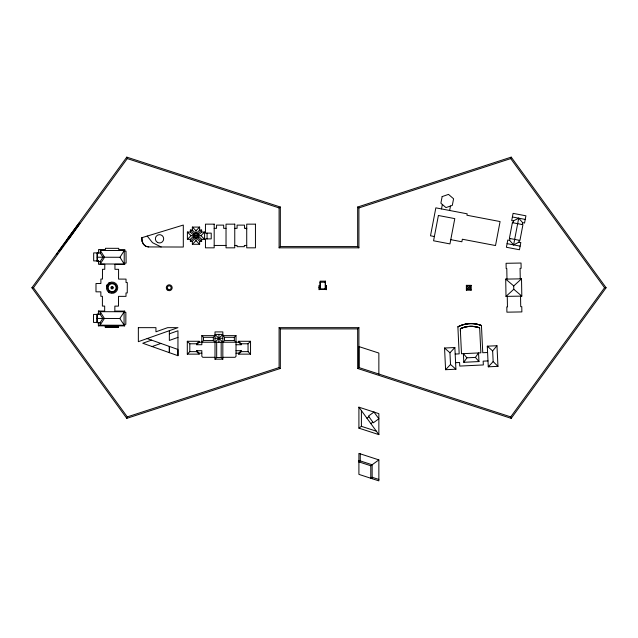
<?xml version="1.0" encoding="UTF-8"?>
<svg xmlns="http://www.w3.org/2000/svg" width="638" height="638" viewBox="0 0 638 638"><rect width="100%" height="100%" fill="white"/><g stroke="black" fill="none" stroke-linecap="round" stroke-linejoin="round"><path stroke-width="0.96" d="M151.541 340.126L142.752 343.236L177.954 355.701L177.954 349.472L147.139 338.563M358.907 428.146L358.907 407.172L378.86 413.655L378.86 434.63L358.907 428.146L361.403 426.336L376.372 431.2M360.255 453.841L360.255 460.915L358.907 461.888L358.907 460.476L372.137 464.775L372.137 478.683M361.403 426.336L361.403 410.601M378.86 459.886L370.79 465.756L370.79 478.245L372.137 477.272L378.86 479.457L378.86 480.869L358.907 474.385L358.907 453.403L378.86 459.886L378.86 479.457M378.86 374.043L378.86 353.061L358.907 346.578L358.907 367.56L357.663 368.469L357.663 328.897L358.907 327.653L358.907 367.56L510.727 416.893L511.205 418.353L606.1 287.746L511.205 157.131L357.663 207.023L357.663 246.587L358.907 247.831L358.907 207.924L357.663 207.023M98.818 322.645L100.11 322.645L97.072 322.645L97.072 314.223L100.134 314.231L102.822 318.45L100.11 322.653L100.11 325.197L98.388 325.819L98.396 322.437L93.515 322.429L93.531 314.422L98.419 314.438L98.427 311.057L104.664 311.073L104.672 306.081L102.391 306.081L102.415 296.311L100.852 296.303L100.86 291.837L95.979 291.821L96.003 283.511L100.884 283.519L100.892 279.053L102.455 279.061L102.479 269.292L104.768 269.292L104.776 264.307L98.539 264.291L98.547 260.91L93.666 260.902L93.682 252.895L98.571 252.911L98.579 249.53L105.437 249.546L105.437 248.302L118.74 248.334L118.74 249.578L124.873 249.594L124.865 251.157L126.005 251.157L126.117 263.103L124.841 263.103L124.833 264.355L114.96 264.331L114.952 269.316L118.588 269.324L118.564 279.093L126.045 279.117L126.037 282.546L127.281 282.546L127.257 292.938L126.013 292.938L126.005 296.367L118.516 296.351L118.501 306.12L114.856 306.112L114.848 311.097L124.721 311.121L124.721 312.365L125.861 312.373L125.83 324.319L124.689 324.319L124.681 325.882L98.388 325.819M100.262 261.436L97.215 261.428L97.215 253.015L100.286 253.015L102.965 257.234L100.262 261.436L100.254 263.98L124.211 264.044L124.243 250.527L100.286 250.471L100.286 253.015M100.134 314.231L100.142 311.687L98.427 311.057M105.246 327.079L118.548 327.079L105.246 327.079L105.254 325.835M118.548 327.111L118.556 325.866M460.397 330.875L460.516 328.61M112.719 287.714C111.164 289.668 111.602 285.736 112.711 287.65M441.496 208.921L442.349 204.463M449.638 210.476L450.492 206.018M509.642 240.374L507.784 240.024L506.405 247.265L519.444 249.753L520.823 242.512L518.957 242.153L513.614 244.888L509.642 240.374L510.001 238.516M513 222.782L513.359 220.923L518.71 218.188L522.674 222.702L524.54 223.053L525.919 215.811L513.088 213.363L511.7 220.604L513.359 220.923M513.614 244.888L518.71 218.188M518.957 242.153L519.316 240.295M522.315 224.56L522.674 222.702M107.623 286.773L107.75 286.303M280.337 207.023L279.093 207.924L279.093 247.831L280.337 246.587L280.337 207.023L126.795 157.131L31.9 287.746L126.795 418.353L127.273 416.893L279.093 367.56L280.337 368.469L280.337 328.897L279.093 327.653L279.093 367.56M358.907 207.924L510.727 158.599L511.205 157.131M100.254 263.98L104.536 257.242L100.286 250.471M97.207 257.218L119.968 257.274L124.243 250.527M97.056 318.434L119.816 318.49L124.721 311.121M463.802 362.296L466.92 357.822L475.43 357.408L478.955 361.563L463.802 362.296L463.387 353.667L466.92 357.822M475.43 357.408L478.54 352.934L478.955 361.563M68.625 239.314L79.814 223.388L76.353 228.077M58.744 251.332L69.024 237.176M70.172 235.597L74.168 230.095M75.308 228.524L79.311 223.021L67.62 238.58M60.706 249.155L62.995 246.005M65.85 242.073L68.138 238.931M31.9 287.746L33.439 287.746L127.273 158.599L126.795 157.131M510.727 416.893L604.561 287.746L606.1 287.746M58.768 251.348L62.811 245.877M65.698 241.969L68.011 238.835M70.898 234.928L74.367 230.238M60.754 249.187L63.058 246.061M65.953 242.153L68.258 239.019M71.153 235.111L75.196 229.64M497.959 366.348L493.158 361.587L492.648 350.924L496.97 345.724L487.288 346.187L488.277 366.818L497.959 366.348L496.97 345.724M488.277 366.818L493.158 361.587M445.595 369.705L450.508 364.473L449.95 352.766L454.87 347.535L455.907 369.211L445.595 369.705L444.55 348.029L454.87 347.535M187.397 239.322L191.033 235.685L193.992 235.685L190.355 239.322L187.397 239.322L187.397 232.049L190.355 232.049L193.992 235.685M195.994 233.683L195.994 230.725L199.63 227.088L199.63 230.047L195.994 233.683L192.357 230.047L192.357 227.088L199.63 227.088M201.64 230.047L201.64 232.049L198.003 235.685L201.64 239.322L201.64 241.324L199.63 241.324L195.994 237.687L192.357 241.324L190.355 241.324L201.64 230.047L199.63 230.047M199.63 241.324L199.63 244.282L192.357 244.282L195.994 240.646L195.994 237.687M198.003 235.685L200.962 235.685L204.599 232.049L204.599 239.322L201.64 239.322M196.648 343.778L199.144 341.282L199.144 342.231L196.648 344.727L196.648 343.778L189.797 343.778L187.301 341.282L199.144 341.282M187.301 354.138L189.797 351.642L196.648 351.642L199.144 354.138L187.301 354.138L187.301 341.282M201.831 342.231L203.49 340.564L213.347 340.564L215.006 342.231L222.837 334.408L215.006 334.408L222.837 342.231L224.496 340.564L234.353 340.564L236.02 342.231M201.831 335.644L203.49 337.311L213.347 337.311L215.006 335.644L201.831 335.644L201.831 344.727L196.648 344.727M236.02 335.644L222.837 335.644L224.496 337.311L234.353 337.311L236.02 335.644L236.02 356.339L235.055 357.304L222.837 357.304M215.006 359.17L216.673 357.511L221.171 357.511L222.837 359.17L215.006 359.17L215.006 331.912L222.837 331.912L222.837 359.17M250.543 354.138L248.046 351.642L248.046 343.778L250.543 341.282L250.543 354.138L238.7 354.138L238.7 353.189L241.196 350.693L241.196 351.642L238.7 354.138M466.362 290.154L471.171 285.338L471.171 290.154L466.362 290.154L466.362 285.338L471.171 285.338M521.812 296.112L513.789 289.269L513.734 285.944L521.517 278.838L521.812 296.112L506.006 296.383L505.711 279.109L521.517 278.838M506.006 296.383L513.789 289.269M366.93 418.209L368.939 416.75M370.837 423.592L372.847 422.133M460.293 328.706C466.298 325.89 473.404 325.547 479.656 327.78L480.861 352.822L461.497 353.755L460.293 328.706L464.927 327.071L469.855 326.345M98.547 260.91L97.215 261.428L97.215 253.015M169.349 333.818L177.954 330.771L177.954 355.701M152.091 346.546L160.888 343.427M177.954 337.382L169.349 340.437L169.349 330.699M126.795 418.353L280.337 368.469M141.851 237.711L183.305 225.054L183.305 247.034L148.71 246.93C143.965 247.058 141.333 241.946 141.851 237.711L142.266 241.563L142.186 241.02M98.396 322.437L97.072 322.645L97.072 314.223L98.419 314.438M455.181 354.058L459.177 353.867L457.885 326.847C465.062 323.035 473.882 322.533 481.443 325.524L482.751 352.734L487.591 352.503M487.998 360.925L483.157 361.156L483.341 364.944L459.767 366.076L459.591 362.496L455.596 362.687M214.185 228.332L216.553 228.332L216.553 225.118L223.659 225.118L223.659 228.332L226.027 228.332M234.76 228.332L237.073 228.332L237.073 225.118L244.474 225.118L244.474 228.332L246.723 228.332M190.355 232.049L190.355 230.047L192.357 230.047M201.64 232.049L204.599 232.049M214.185 245.447L226.027 245.447M234.76 245.447L237.073 245.447L237.073 246.691L244.33 246.691L244.33 245.447L246.723 245.447M280.337 246.587L357.663 246.587M279.093 247.831L358.907 247.831M319 287.61L320.037 287.61M325.444 287.61L326.481 287.61M279.093 327.653L358.907 327.653M280.337 328.897L357.663 328.897M215.006 338.315L222.837 338.315M238.7 341.282L241.196 343.778L241.196 344.727L238.7 342.231L238.7 341.282L250.543 341.282M199.144 342.231L238.7 342.231M241.196 343.778L248.046 343.778M236.02 344.727L241.196 344.727M196.648 351.642L196.648 350.693L201.831 350.693L201.831 356.339L202.796 357.304L215.006 357.304M236.02 350.693L241.196 350.693M241.196 351.642L248.046 351.642M196.648 350.693L199.144 353.189L201.831 353.189M236.02 353.189L238.7 353.189M469.911 326.345L472.359 326.345M148.71 246.93L145.711 246.204L143.494 244.338M472.423 326.353L479.656 327.78A25.656 25.656 0 0 0 461.465 328.203M512.394 216.984L525.226 219.432M507.09 243.644L520.13 246.132M434.382 236.531L430.506 235.789L435.842 207.844L467.199 213.826L466.928 215.237L500.088 221.561L495.511 245.55L462.351 239.226L461.864 241.77L450.771 239.657M127.273 158.599L279.093 207.924M357.663 368.469L511.205 418.353M358.907 461.888L370.79 465.756M161.143 246.97L152.522 242.695L147.234 236.068M245.909 228.332L246.723 228.811M505.711 279.109L513.734 285.944M444.55 348.029L449.95 352.766M450.508 364.473L455.907 369.211M487.288 346.187L492.648 350.924M466.362 285.338L471.171 290.154M192.357 227.088L195.994 230.725M200.962 235.685L204.599 239.322M190.355 230.047L201.64 241.324M187.397 232.049L191.033 235.685M195.994 240.646L199.63 244.282M124.681 325.882L119.816 318.49M510.727 158.599L604.561 287.746M358.907 407.172L378.86 434.63M33.439 287.746L127.273 416.893M143.43 244.25L142.282 241.635M119.968 257.274L124.211 264.044M520.249 278.854L520.074 268.327L521.126 268.303L521.039 263.039L506.078 263.295L506.165 268.558L506.795 268.55L506.979 279.085M520.544 296.136L520.728 306.671L521.78 306.647L521.868 311.918L506.907 312.173L506.819 306.902L507.449 306.894L507.274 296.359M326.481 285.537L326.481 289.684M326.066 285.537L326.066 289.684M319.415 285.537L319.415 289.684M319 285.537L319 289.684M234.353 337.311L234.353 340.564M224.496 337.311L224.496 340.564M221.171 342.231L221.171 357.511M218.922 334.408L218.922 342.231M216.673 342.231L216.673 357.511M213.347 337.311L213.347 340.564M207.079 233.125L207.079 238.891M203.49 337.311L203.49 340.564M199.144 353.189L199.144 354.138M192.357 241.324L192.357 244.282M190.355 239.322L190.355 241.324M189.797 343.778L189.797 351.642M138.35 327.653L138.35 341.681L177.954 327.653L167.666 327.653L155.943 331.8L155.943 327.653L138.35 327.653M169.349 346.426L169.349 352.654L169.349 346.426M124.099 311.743L124.059 325.252L100.11 325.197L104.385 318.45L100.142 311.687L124.099 311.743M320.252 282.363L320.635 282.522L320.308 282.267M320.252 288.599L320.635 288.759L320.276 288.551M324.83 282.363L325.228 282.467L324.83 282.363M324.83 288.599L325.228 288.703L324.83 288.599M438.394 215.492L433.569 240.781L449.965 243.907L454.79 218.619L438.394 215.492M442.142 196.6L440.882 203.203L445.97 207.597L452.318 205.38L453.578 198.777L448.49 194.383L442.142 196.6M512.386 222.662L509.379 238.397L519.938 240.414L522.937 224.68L512.386 222.662M106.706 285.968L106.554 286.542L107.415 284.524L106.706 285.968M57.595 252.903L56.455 254.474L57.611 252.911M79.567 223.204L77.852 225.565L79.567 223.204M373.972 412.068L368.445 416.08L373.334 422.811L378.86 418.791L373.972 412.068M109.361 282.754L108.915 283.033L109.856 282.514L109.361 282.754M114.673 291.494L113.907 291.917L114.673 291.494M460.668 325.571L457.885 326.847A28.391 28.391 0 0 1 481.443 325.524C474.831 322.956 467.287 322.964 460.684 325.563M214.185 224.153L205.452 224.153L205.452 233.125L211.226 233.125L211.226 238.891L205.452 238.891L205.452 247.831L214.185 247.831L214.185 224.153M234.76 224.153L226.027 224.153L226.027 247.831L234.76 247.831L234.76 224.153M255.447 224.153L246.723 224.153L246.723 247.831L255.447 247.831L255.447 224.153M198.003 233.683L193.992 233.683L193.992 237.687L198.003 237.687L198.003 233.683M325.444 281.167L320.037 281.167L320.037 289.485L325.444 289.485L325.444 281.167M325.236 282.211L320.244 282.211L320.244 288.862L325.236 288.862L325.236 282.211M470.573 285.936L466.96 285.936L466.96 289.548L470.573 289.548L470.573 285.936M109.337 292.659L108.468 292.06L109.337 292.659M111.411 288.687A1.188 1.188 0 0 0 113.285 287.826A1.188 1.188 0 0 0 111.602 286.629A1.188 1.188 0 0 0 111.411 288.687M110.087 291.175A4.003 4.003 0 0 0 116.1 287.722A4.003 4.003 0 0 0 110.103 284.245A4.003 4.003 0 0 0 110.087 291.175M109.8 291.67A4.57 4.57 0 0 0 116.666 287.722A4.57 4.57 0 0 0 109.824 283.75A4.57 4.57 0 0 0 109.8 291.67M109.25 292.611A5.662 5.662 0 0 0 117.759 287.73A5.662 5.662 0 0 0 109.273 282.801A5.662 5.662 0 0 0 109.25 292.611M157.45 242.4A4.147 4.147 0 0 0 163.679 238.811A4.147 4.147 0 0 0 157.45 235.215A4.147 4.147 0 0 0 157.45 242.4M167.196 289.867A2.943 2.943 0 0 0 172.093 288.448A2.943 2.943 0 0 0 168.416 284.915A2.943 2.943 0 0 0 167.196 289.867M167.906 289.126A1.914 1.914 0 0 0 171.088 288.201A1.914 1.914 0 0 0 168.703 285.904A1.914 1.914 0 0 0 167.906 289.126"/></g></svg>
